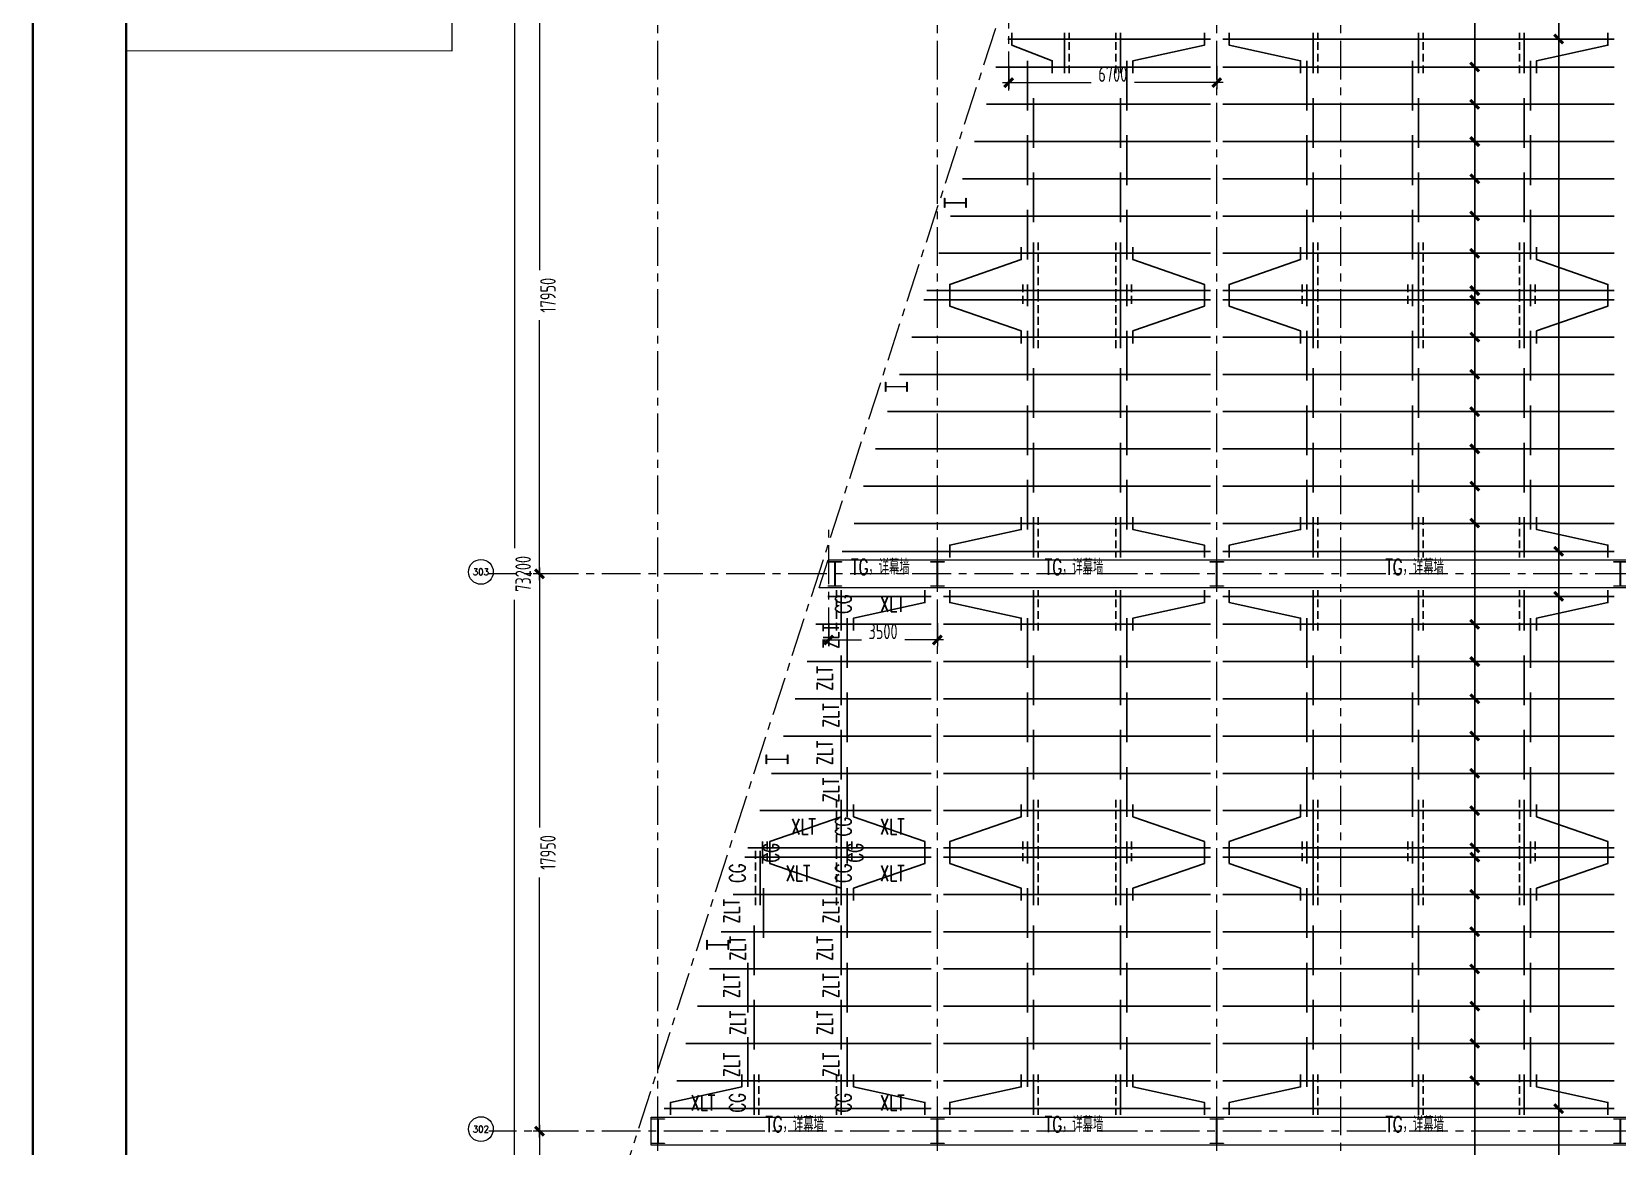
# Model space of a CAD drawing. Extents: x -1201378 to 2367219, y -619313 to 244905.
# Drawn here: x 2112071 to 2163142, y -237786 to -201886 of the extents above; entities that cross this region are included whole.
import ezdxf
from ezdxf.enums import TextEntityAlignment as Align

# ---------------------------------------------------------------- set-up
doc = ezdxf.new("R2010")
doc.units = 0
doc.header["$LTSCALE"] = 1000
doc.linetypes.add('CENTER', pattern=[2, 1.25, -0.25, 0.25, -0.25])
doc.linetypes.add('DASHED', pattern=[0.75, 0.5, -0.25])
doc.layers.get('0').update_dxf_attribs({"linetype": 'CONTINUOUS'})
doc.layers.get('Defpoints').update_dxf_attribs({"linetype": 'CONTINUOUS'})
for name, color, linetype in [('0-cxFrame', 155, 'CONTINUOUS'), ('A-WINDOW', 140, 'CONTINUOUS'), ('qianming', 155, 'CONTINUOUS'), ('S-SGJ', 21, 'CONTINUOUS'), ('S-SHAPE', 51, 'CONTINUOUS')]:
    doc.layers.add(name, color=color, linetype=linetype)
for name, color, linetype, lineweight in [('0-cxText', 131, 'CONTINUOUS', 25), ('S-axis', 111, 'CONTINUOUS', 0), ('S-col', 2, 'CONTINUOUS', 0), ('S-dote', 5, 'CENTER', 0), ('THIN', 7, 'CONTINUOUS', 0), ('梁', 4, 'CONTINUOUS', 18)]:
    doc.layers.add(name, color=color, linetype=linetype, lineweight=lineweight)
doc.styles.add('_TCH_AXIS', font='COMPLEX', dxfattribs={"bigfont": 'GBCBIG'})
doc.styles.add('cx_biaoti', font='')
doc.styles.add('cx_tuming', font='simhei.ttf')
doc.styles.add('cx_tuqian1', font='')
doc.styles.add('TSSD_Dimension', font='tssdeng.shx', dxfattribs={"width": 0.7, "bigfont": 'hztxt.shx'})
doc.styles.add('TSSD_Rein', font='tj-romans1.shx', dxfattribs={"width": 0.7, "bigfont": 'tj-hztxt.shx'})
doc.styles.add('图框宋体', font='', dxfattribs={"width": 0.75})
doc.styles.add('黑体', font='simhei.ttf', dxfattribs={"width": 0.8})
doc.styles.get('cx_biaoti').set_extended_font_data('SimSun')
doc.styles.get('cx_tuqian1').set_extended_font_data('SimSun')
doc.styles.get('图框宋体').set_extended_font_data('SimSun')
doc.dimstyles.new('TSSD_200_200', dxfattribs={"dimtxt": 500, "dimasz": 200, "dimexe": 200, "dimexo": 500, "dimgap": 200, "dimtad": 1, "dimdec": 0, "dimzin": 0, "dimdsep": 46, "dimtxsty": 'TSSD_Dimension', "dimblk": 'ARCHTICK', "dimcen": 0, "dimdle": 200, "dimclrt": 7, "dimadec": 0, "dimazin": 0, "dimtfac": 1, "dimtdec": 0, "dimtix": 1, "dimtmove": 2, "dimatfit": 3, "dimfxl": 1, "dimtolj": 1, "dimtzin": 0, "dimarcsym": 0})

# ---------------------------------------------------------------- blocks, each defined once
blk = doc.blocks.new('w42343243')
at = {"layer": 'S-col'}
blk.add_lwpolyline([(-165069, 621020), (-164639, 621020), (-164639, 621002), (-164848, 621002), (-164848, 620238), (-164639, 620238), (-164639, 620220), (-165069, 620220), (-165069, 620238), (-164860, 620238), (-164860, 621002), (-165069, 621002)], close=True, dxfattribs=at)
blk = doc.blocks.new('42343')
at = {"layer": 'A-WINDOW'}
for p in [(-142300, -35800), (-139000, -35800), (-130000, -35800), (-117000, -35800), (-148000, -53750), (-139000, -53750), (-130000, -53750), (-117000, -53750)]:
    blk.add_blockref('w42343243', p, dxfattribs=at)
blk = doc.blocks.new('_ArchTick')
at = {"color": 0, "linetype": 'ByBlock', "const_width": 0.5}
blk.add_lwpolyline([(-0.71, -0.71), (0.71, 0.71)], dxfattribs=at)
blk = doc.blocks.new('*D517')
at = {"layer": 'Defpoints', "color": 0, "transparency": 16777216}
for p in [(-270790, -301398), (-271576, -319348), (-270790, -319348)]:
    blk.add_point(p, dxfattribs=at)
at = {"layer": 'S-axis', "color": 0, "lineweight": -2, "transparency": 16777216}
for p, q in [((-271576, -301198), (-271576, -309567)), ((-271290, -301398), (-271776, -301398)), ((-271576, -319548), (-271576, -311179)), ((-271290, -319348), (-271776, -319348))]:
    blk.add_line(p, q, dxfattribs=at)
at = {"layer": 'S-axis', "color": 0, "lineweight": -2, "transparency": 16777216, "xscale": 200, "yscale": 200, "zscale": 200}
for p, rotation in [((-271576, -301398), 90), ((-271576, -319348), 270)]:
    blk.add_blockref('_ArchTick', p, dxfattribs=dict(at, rotation=rotation))
at = {"layer": 'S-axis', "color": 7, "transparency": 16777216, "insert": (-271301, -310373), "char_height": 500, "attachment_point": 5, "rotation": 90, "style": 'TSSD_Dimension'}
blk.add_mtext('\\A1;17950', dxfattribs=at)
blk = doc.blocks.new('*D518')
at = {"layer": 'Defpoints', "color": 0, "transparency": 16777216}
for p in [(-270790, -319348), (-271576, -337298), (-270790, -337298)]:
    blk.add_point(p, dxfattribs=at)
at = {"layer": 'S-axis', "color": 0, "lineweight": -2, "transparency": 16777216}
for p, q in [((-271576, -319148), (-271576, -327517)), ((-271290, -319348), (-271776, -319348)), ((-271576, -337498), (-271576, -329129)), ((-271290, -337298), (-271776, -337298))]:
    blk.add_line(p, q, dxfattribs=at)
at = {"layer": 'S-axis', "color": 0, "lineweight": -2, "transparency": 16777216, "xscale": 200, "yscale": 200, "zscale": 200}
for p, rotation in [((-271576, -319348), 90), ((-271576, -337298), 270)]:
    blk.add_blockref('_ArchTick', p, dxfattribs=dict(at, rotation=rotation))
at = {"layer": 'S-axis', "color": 7, "transparency": 16777216, "insert": (-271301, -328323), "char_height": 500, "attachment_point": 5, "rotation": 90, "style": 'TSSD_Dimension'}
blk.add_mtext('\\A1;17950', dxfattribs=at)
blk = doc.blocks.new('*D519')
at = {"layer": 'Defpoints', "color": 0, "transparency": 16777216}
for p in [(-270790, -337298), (-271576, -355248), (-270790, -355248)]:
    blk.add_point(p, dxfattribs=at)
at = {"layer": 'S-axis', "color": 0, "lineweight": -2, "transparency": 16777216}
for p, q in [((-271290, -337298), (-271776, -337298)), ((-271576, -337098), (-271576, -345467)), ((-271576, -355448), (-271576, -347079)), ((-271290, -355248), (-271776, -355248))]:
    blk.add_line(p, q, dxfattribs=at)
at = {"layer": 'S-axis', "color": 0, "lineweight": -2, "transparency": 16777216, "xscale": 200, "yscale": 200, "zscale": 200}
for p, rotation in [((-271576, -337298), 90), ((-271576, -355248), 270)]:
    blk.add_blockref('_ArchTick', p, dxfattribs=dict(at, rotation=rotation))
at = {"layer": 'S-axis', "color": 7, "transparency": 16777216, "insert": (-271301, -346273), "char_height": 500, "attachment_point": 5, "rotation": 90, "style": 'TSSD_Dimension'}
blk.add_mtext('\\A1;17950', dxfattribs=at)
blk = doc.blocks.new('*D459')
at = {"layer": 'Defpoints', "color": 0, "transparency": 16777216}
for p in [(-270890, -282748), (-272376, -355948), (-270890, -355948)]:
    blk.add_point(p, dxfattribs=at)
at = {"layer": 'S-axis', "color": 0, "lineweight": -2, "transparency": 16777216}
for p, q in [((-271390, -282748), (-272576, -282748)), ((-272376, -282548), (-272376, -318516)), ((-272376, -356148), (-272376, -320181)), ((-271390, -355948), (-272576, -355948))]:
    blk.add_line(p, q, dxfattribs=at)
at = {"layer": 'S-axis', "color": 0, "lineweight": -2, "transparency": 16777216, "xscale": 200, "yscale": 200, "zscale": 200}
for p, rotation in [((-272376, -282748), 90), ((-272376, -355948), 270)]:
    blk.add_blockref('_ArchTick', p, dxfattribs=dict(at, rotation=rotation))
at = {"layer": 'S-axis', "color": 7, "transparency": 16777216, "insert": (-272101, -319348), "char_height": 500, "attachment_point": 5, "rotation": 90, "style": 'TSSD_Dimension'}
blk.add_mtext('\\A1;73200', dxfattribs=at)
blk = doc.blocks.new('*D484')
at = {"layer": 'Defpoints', "color": 0, "transparency": 16777216}
for p in [(-262258, -320438), (-258758, -320438), (-258758, -321476)]:
    blk.add_point(p, dxfattribs=at)
at = {"layer": 'S-axis', "color": 0, "lineweight": -2, "transparency": 16777216}
for p, q in [((-262258, -320938), (-262258, -321676)), ((-258758, -320938), (-258758, -321676)), ((-262458, -321476), (-261207, -321476)), ((-258558, -321476), (-259810, -321476))]:
    blk.add_line(p, q, dxfattribs=at)
at = {"layer": 'S-axis', "color": 0, "lineweight": -2, "transparency": 16777216, "xscale": 200, "yscale": 200, "zscale": 200, "rotation": 180}
blk.add_blockref('_ArchTick', (-262258, -321476), dxfattribs=at)
at = {"layer": 'S-axis', "color": 0, "lineweight": -2, "transparency": 16777216, "xscale": 200, "yscale": 200, "zscale": 200}
blk.add_blockref('_ArchTick', (-258758, -321476), dxfattribs=at)
at = {"layer": 'S-axis', "color": 7, "transparency": 16777216, "insert": (-260508, -321201), "char_height": 500, "attachment_point": 5, "style": 'TSSD_Dimension'}
blk.add_mtext('\\A1;3500', dxfattribs=at)
blk = doc.blocks.new('*D485')
at = {"layer": 'Defpoints', "color": 0, "transparency": 16777216}
for p in [(-256458, -302488), (-249758, -302488), (-249758, -303526)]:
    blk.add_point(p, dxfattribs=at)
at = {"layer": 'S-axis', "color": 0, "lineweight": -2, "transparency": 16777216}
for p, q in [((-256458, -302988), (-256458, -303726)), ((-249758, -302988), (-249758, -303726)), ((-256658, -303526), (-253807, -303526)), ((-249558, -303526), (-252410, -303526))]:
    blk.add_line(p, q, dxfattribs=at)
at = {"layer": 'S-axis', "color": 0, "lineweight": -2, "transparency": 16777216, "xscale": 200, "yscale": 200, "zscale": 200, "rotation": 180}
blk.add_blockref('_ArchTick', (-256458, -303526), dxfattribs=at)
at = {"layer": 'S-axis', "color": 0, "lineweight": -2, "transparency": 16777216, "xscale": 200, "yscale": 200, "zscale": 200}
blk.add_blockref('_ArchTick', (-249758, -303526), dxfattribs=at)
at = {"layer": 'S-axis', "color": 7, "transparency": 16777216, "insert": (-253108, -303251), "char_height": 500, "attachment_point": 5, "style": 'TSSD_Dimension'}
blk.add_mtext('\\A1;6700', dxfattribs=at)
blk = doc.blocks.new('zjcx_lan_xinxi(Dragon)')
for p, q in [((7000, -3200), (0, -3200)), ((7000, -6700), (0, -6700)), ((7000, -10200), (0, -10200)), ((7000, -13700), (0, -13700)), ((7000, -17200), (0, -17200))]:
    blk.add_line(p, q)
at = {"const_width": 25}
blk.add_lwpolyline([(0, -20700), (7000, -20700), (7000, 0), (0, 0)], close=True, dxfattribs=at)
for points in [[(2500, -3200), (2500, 0)], [(4500, -3200), (4500, 0)], [(0, -800), (7000, -800)], [(0, -1600), (7000, -1600)], [(0, -2400), (7000, -2400)]]:
    blk.add_lwpolyline(points)
for points in [[(7000, -3200), (7000, 0)], [(0, -3200), (7000, -3200)], [(0, -20700), (7000, -20700), (7000, -3200)], [(0, -20700), (7000, -20700)]]:
    blk.add_lwpolyline(points, dxfattribs=at)
at = {"style": '图框宋体'}
for s, p in [('实   名', (3500, -400)), ('签   名', (5750, -400)), ('项目负责人', (1204, -1200)), ('专业负责人', (1250, -2000)), ('设  计  人', (1250, -2800))]:
    blk.add_text(s, height=300, dxfattribs=at).set_placement(p, align=Align.MIDDLE)
for s, p in [('注册（执业）章', (318, -3771)), ('预留章', (318, -7271)), ('出图章(未盖出图专用章本图无效)', (318, -10771)), ('审图章', (318, -14271)), ('竣工章', (318, -17771))]:
    blk.add_text(s, height=300, dxfattribs=at).set_placement(p)
blk = doc.blocks.new('T-信息(Dragon)')
at = {"layer": '0-cxFrame'}
blk.add_blockref('zjcx_lan_xinxi(Dragon)', (0, 0), dxfattribs=at)
at = {"layer": 'qianming', "color": 3, "style": 'cx_biaoti'}
for s, p in [('宋月飞', (3497, -1185)), ('姚明光', (3497, -1985)), ('黄岩峰', (3497, -2785))]:
    blk.add_text(s, height=350, dxfattribs=at).set_placement(p, align=Align.MIDDLE_CENTER)
blk = doc.blocks.new('TK22.A0 L(Dragon)')
at = {"layer": '0-cxFrame', "color": 7, "const_width": 0.5}
blk.add_lwpolyline([(0, 0), (-1486, 0), (-1486, 841), (0, 841)], close=True, dxfattribs=at)
at = {"layer": '0-cxFrame', "const_width": 0.5}
blk.add_lwpolyline([(-80, 10), (-1466, 10), (-1466, 831), (-80, 831)], close=True, dxfattribs=at)
at = {"layer": '0-cxFrame', "xscale": 0.009999999999999998, "yscale": 0.009999999999999998, "zscale": 0.009999999999999998}
blk.add_blockref('T-信息(Dragon)', (-1466, 831), dxfattribs=at)
at = {"style": '黑体', "flags": 4}
blk.add_attdef('图幅', text='', height=3.3, dxfattribs=at).set_placement((-40, 3), align=Align.RIGHT)
at = {"layer": '0-cxText', "flags": 4}
for tag, height, style, p in [('建设单位', 3.5, 'cx_tuming', (-45, 240)), ('项目名称', 3.5, 'cx_tuming', (-45, 210)), ('子项名称', 3.5, 'cx_tuming', (-45, 180)), ('工程编号', 3.3, 'cx_tuqian1', (-35, 165)), ('图名1', 3.5, 'cx_tuming', (-45, 87)), ('图名2', 3.5, 'cx_tuming', (-45, 79)), ('图名3', 3.5, 'cx_tuming', (-45, 71)), ('出图日期', 3.3, 'cx_tuqian1', (-39, 60)), ('专业', 3.3, 'cx_tuqian1', (-55, 52)), ('图号', 3.3, 'cx_tuqian1', (-55, 44)), ('版次', 3.3, 'cx_tuqian1', (-20, 44))]:
    blk.add_attdef(tag, text='', height=height, dxfattribs=dict(at, style=style)).set_placement(p, align=Align.MIDDLE)
at = {"layer": 'Defpoints', "color": 6, "flags": 4}
for tag, height, style, p in [('tufu', 3.3, '黑体', (-12, 12)), ('dwfname', 4, 'cx_tuqian1', (-80, 3))]:
    blk.add_attdef(tag, text='', height=height, dxfattribs=dict(at, style=style)).set_placement(p, align=Align.RIGHT)
blk = doc.blocks.new('nt66')
at = {"layer": 'S-col'}
blk.add_lwpolyline([(-195790, 766820), (-195490, 766820), (-195490, 766808), (-195636, 766808), (-195636, 766132), (-195490, 766132), (-195490, 766120), (-195790, 766120), (-195790, 766132), (-195644, 766132), (-195644, 766808), (-195790, 766808)], close=True, dxfattribs=at)
blk = doc.blocks.new('3#轴网')
at = {"layer": 'S-axis'}
for centre in [(-273461.5, -319283.9), (-273461.5, -337233.9)]:
    blk.add_circle(centre, 400, dxfattribs=at)
at = {"layer": 'S-dote'}
for p, q in [((-267758.5, -363428.2), (-267758.5, -277213.2)), ((-258758.5, -363428.2), (-258758.5, -277944.2)), ((-249758.5, -363428.2), (-249758.5, -277944.2)), ((-245758.5, -363428.2), (-245758.5, -277948.2)), ((-256458.5, -303778.2), (-256458.5, -299938.2)), ((-262258.5, -321678.2), (-262258.5, -317888.2)), ((-78316.2, -319348.2), (-273210.6, -319348.2)), ((-78316.2, -337298.2), (-273210.6, -337298.2))]:
    blk.add_line(p, q, dxfattribs=at)
blk.add_lwpolyline([(-270224.1, -342906.2), (-249758.5, -279830.8)], dxfattribs=at)
at = {"layer": 'S-axis', "style": '_TCH_AXIS'}
for s, p, p2 in [('303', (-273721.8, -319387), (-273201.2, -319387)), ('302', (-273721.8, -337337), (-273201.2, -337337))]:
    blk.add_text(s, height=206.28, dxfattribs=at).set_placement(p, p2, align=Align.FIT)
at = {"layer": 'S-axis'}
for base, p1, p2, angle, picture, middle in [((-272376.4, -355948.2), (-270890, -282748.2), (-270890, -355948.2), 270, '*D459', (-272101.4, -319348.2)), ((-271576.4, -319348.2), (-270790, -301398.2), (-270790, -319348.2), 270, '*D517', (-271301.4, -310373.2)), ((-249758.5, -303525.7), (-256458.5, -302488.2), (-249758.5, -302488.2), 0, '*D485', (-253108.5, -303250.7)), ((-271576.4, -337298.2), (-270790, -319348.2), (-270790, -337298.2), 270, '*D518', (-271301.4, -328323.2)), ((-258758.5, -321475.7), (-262258.5, -320438.2), (-258758.5, -320438.2), 0, '*D484', (-260508.5, -321200.7)), ((-271576.4, -355248.2), (-270790, -337298.2), (-270790, -355248.2), 270, '*D519', (-271301.4, -346273.2))]:
    dim = blk.add_linear_dim(base=base, p1=p1, p2=p2, angle=angle, dimstyle='TSSD_200_200', dxfattribs=at)
    dim.commit()
    dim.dimension.update_dxf_attribs({"geometry": picture, "text_midpoint": middle, "dimtype": 161})

msp = doc.modelspace()

# ---------------------------------------------------------------- linework, layer by layer
at = {"layer": 'S-SGJ'}
for p, q in [((2161255.3, -257376), (2161255.3, -184173.2)), ((2158549.7, -257376), (2158549.7, -185073.2))]:
    msp.add_line(p, q, dxfattribs=at)
at = {"layer": 'S-SHAPE'}
for p, q in [((2143507.3, -202123.2), (2150041.5, -202123.2)), ((2145341.5, -203223.2), (2145341.5, -201923.2)), ((2147141.5, -203223.2), (2147141.5, -201923.2)), ((2150441.5, -202123.2), (2163041.5, -202123.2)), ((2153341.5, -203223.2), (2153341.5, -201923.2)), ((2156741.5, -203223.2), (2156741.5, -201923.2)), ((2160141.5, -203223.2), (2160141.5, -201923.2)), ((2143119.5, -203023.2), (2150041.5, -203023.2)), ((2144141.5, -204423.2), (2144141.5, -202823.2)), ((2147341.5, -204423.2), (2147341.5, -202823.2)), ((2150441.5, -203023.2), (2163041.5, -203023.2)), ((2153141.5, -204423.2), (2153141.5, -202823.2)), ((2156541.5, -204423.2), (2156541.5, -202823.2)), ((2160341.5, -204423.2), (2160341.5, -202823.2)), ((2142828.7, -204223.2), (2150041.5, -204223.2)), ((2144341.5, -204023.2), (2144341.5, -205623.2)), ((2147141.5, -204023.2), (2147141.5, -205623.2)), ((2150441.5, -204223.2), (2163041.5, -204223.2)), ((2153341.5, -204023.2), (2153341.5, -205623.2)), ((2156741.5, -204023.2), (2156741.5, -205623.2)), ((2160141.5, -204023.2), (2160141.5, -205623.2)), ((2144141.5, -206823.2), (2144141.5, -205223.2)), ((2147341.5, -206823.2), (2147341.5, -205223.2)), ((2153141.5, -206823.2), (2153141.5, -205223.2)), ((2156541.5, -206823.2), (2156541.5, -205223.2)), ((2160341.5, -206823.2), (2160341.5, -205223.2)), ((2142441, -205423.2), (2150041.5, -205423.2)), ((2150441.5, -205423.2), (2163041.5, -205423.2)), ((2142053.2, -206623.2), (2150041.5, -206623.2)), ((2144341.5, -206423.2), (2144341.5, -208023.2)), ((2147141.5, -206423.2), (2147141.5, -208023.2)), ((2150441.5, -206623.2), (2163041.5, -206623.2)), ((2153341.5, -206423.2), (2153341.5, -208023.2)), ((2156741.5, -206423.2), (2156741.5, -208023.2)), ((2160141.5, -206423.2), (2160141.5, -208023.2)), ((2141665.5, -207823.2), (2150041.5, -207823.2)), ((2144141.5, -209223.2), (2144141.5, -207623.2)), ((2147341.5, -209223.2), (2147341.5, -207623.2)), ((2150441.5, -207823.2), (2163041.5, -207823.2)), ((2153141.5, -209223.2), (2153141.5, -207623.2)), ((2156541.5, -209223.2), (2156541.5, -207623.2)), ((2160341.5, -209223.2), (2160341.5, -207623.2)), ((2144341.5, -208673.2), (2144341.5, -210423.2)), ((2147141.5, -208673.2), (2147141.5, -210423.2)), ((2153341.5, -208673.2), (2153341.5, -210423.2)), ((2156741.5, -208673.2), (2156741.5, -210423.2)), ((2160141.5, -208673.2), (2160141.5, -210423.2)), ((2141292.2, -209023.2), (2150041.5, -209023.2)), ((2150441.5, -209023.2), (2163041.5, -209023.2)), ((2140902.8, -210223.2), (2150041.5, -210223.2)), ((2144141.5, -210023.2), (2144141.5, -210723.2)), ((2144341.5, -212073.2), (2144341.5, -210323.2)), ((2147141.5, -212073.2), (2147141.5, -210323.2)), ((2147341.5, -210023.2), (2147341.5, -210723.2)), ((2150441.5, -210223.2), (2163041.5, -210223.2)), ((2153141.5, -210023.2), (2153141.5, -210723.2)), ((2153341.5, -212073.2), (2153341.5, -210323.2)), ((2156541.5, -210023.2), (2156541.5, -210723.2)), ((2156741.5, -212073.2), (2156741.5, -210323.2)), ((2160141.5, -212073.2), (2160141.5, -210323.2)), ((2160341.5, -210023.2), (2160341.5, -210723.2)), ((2140805.4, -210523.2), (2150041.5, -210523.2)), ((2150441.5, -210523.2), (2163041.5, -210523.2)), ((2140416, -211723.2), (2150041.5, -211723.2)), ((2144141.5, -211523.2), (2144141.5, -213123.2)), ((2147341.5, -211523.2), (2147341.5, -213123.2)), ((2150441.5, -211723.2), (2163041.5, -211723.2)), ((2153141.5, -211523.2), (2153141.5, -213123.2)), ((2156541.5, -211523.2), (2156541.5, -213123.2)), ((2160341.5, -211523.2), (2160341.5, -213123.2)), ((2140026.6, -212923.2), (2150041.5, -212923.2)), ((2144341.5, -214323.2), (2144341.5, -212723.2)), ((2147141.5, -214323.2), (2147141.5, -212723.2)), ((2150441.5, -212923.2), (2163041.5, -212923.2)), ((2153341.5, -214323.2), (2153341.5, -212723.2)), ((2156741.5, -214323.2), (2156741.5, -212723.2)), ((2160141.5, -214323.2), (2160141.5, -212723.2)), ((2144141.5, -213923.2), (2144141.5, -215523.2)), ((2147341.5, -213923.2), (2147341.5, -215523.2)), ((2153141.5, -213923.2), (2153141.5, -215523.2)), ((2156541.5, -213923.2), (2156541.5, -215523.2)), ((2160341.5, -213923.2), (2160341.5, -215523.2)), ((2139637.1, -214123.2), (2150041.5, -214123.2)), ((2150441.5, -214123.2), (2163041.5, -214123.2)), ((2139247.7, -215323.2), (2150041.5, -215323.2)), ((2144341.5, -216723.2), (2144341.5, -215123.2)), ((2147141.5, -216723.2), (2147141.5, -215123.2)), ((2150441.5, -215323.2), (2163041.5, -215323.2)), ((2153341.5, -216723.2), (2153341.5, -215123.2)), ((2156741.5, -216723.2), (2156741.5, -215123.2)), ((2160141.5, -216723.2), (2160141.5, -215123.2)), ((2138858.3, -216523.2), (2150041.5, -216523.2)), ((2144141.5, -216323.2), (2144141.5, -217923.2)), ((2147341.5, -216323.2), (2147341.5, -217923.2)), ((2150441.5, -216523.2), (2163041.5, -216523.2)), ((2153141.5, -216323.2), (2153141.5, -217923.2)), ((2156541.5, -216323.2), (2156541.5, -217923.2)), ((2160341.5, -216323.2), (2160341.5, -217923.2)), ((2144341.5, -217523.2), (2144341.5, -218823.2)), ((2147141.5, -217523.2), (2147141.5, -218823.2)), ((2153341.5, -217523.2), (2153341.5, -218823.2)), ((2156741.5, -217523.2), (2156741.5, -218823.2)), ((2160141.5, -217523.2), (2160141.5, -218823.2)), ((2138566.2, -217723.2), (2150041.5, -217723.2)), ((2150441.5, -217723.2), (2163041.5, -217723.2)), ((2138176.8, -218623.2), (2150041.5, -218623.2)), ((2150441.5, -218623.2), (2163041.5, -218623.2)), ((2137711.3, -220073.2), (2141041.5, -220073.2)), ((2138141.5, -221173.2), (2138141.5, -219873.2)), ((2141441.5, -220073.2), (2150041.5, -220073.2)), ((2144341.5, -221173.2), (2144341.5, -219873.2)), ((2147141.5, -221173.2), (2147141.5, -219873.2)), ((2150441.5, -220073.2), (2163041.5, -220073.2)), ((2153341.5, -221173.2), (2153341.5, -219873.2)), ((2156741.5, -221173.2), (2156741.5, -219873.2)), ((2160141.5, -221173.2), (2160141.5, -219873.2)), ((2137330.3, -220973.2), (2141041.5, -220973.2)), ((2138341.5, -222373.2), (2138341.5, -220773.2)), ((2141441.5, -220973.2), (2150041.5, -220973.2)), ((2144141.5, -222373.2), (2144141.5, -220773.2)), ((2147341.5, -222373.2), (2147341.5, -220773.2)), ((2150441.5, -220973.2), (2163041.5, -220973.2)), ((2153141.5, -222373.2), (2153141.5, -220773.2)), ((2156541.5, -222373.2), (2156541.5, -220773.2)), ((2160341.5, -222373.2), (2160341.5, -220773.2)), ((2138141.5, -221973.2), (2138141.5, -223573.2)), ((2144341.5, -221973.2), (2144341.5, -223573.2)), ((2147141.5, -221973.2), (2147141.5, -223573.2)), ((2153341.5, -221973.2), (2153341.5, -223573.2)), ((2156741.5, -221973.2), (2156741.5, -223573.2)), ((2160141.5, -221973.2), (2160141.5, -223573.2)), ((2137044.5, -222173.2), (2141041.5, -222173.2)), ((2141441.5, -222173.2), (2150041.5, -222173.2)), ((2150441.5, -222173.2), (2163041.5, -222173.2)), ((2138341.5, -224773.2), (2138341.5, -223173.2)), ((2144141.5, -224773.2), (2144141.5, -223173.2)), ((2147341.5, -224773.2), (2147341.5, -223173.2)), ((2153141.5, -224773.2), (2153141.5, -223173.2)), ((2156541.5, -224773.2), (2156541.5, -223173.2)), ((2160341.5, -224773.2), (2160341.5, -223173.2)), ((2136663.4, -223373.2), (2141041.5, -223373.2)), ((2141441.5, -223373.2), (2150041.5, -223373.2)), ((2150441.5, -223373.2), (2163041.5, -223373.2)), ((2136282.3, -224573.2), (2141041.5, -224573.2)), ((2138141.5, -224373.2), (2138141.5, -225973.2)), ((2141441.5, -224573.2), (2150041.5, -224573.2)), ((2144341.5, -224373.2), (2144341.5, -225973.2)), ((2147141.5, -224373.2), (2147141.5, -225973.2)), ((2150441.5, -224573.2), (2163041.5, -224573.2)), ((2153341.5, -224373.2), (2153341.5, -225973.2)), ((2156741.5, -224373.2), (2156741.5, -225973.2)), ((2160141.5, -224373.2), (2160141.5, -225973.2)), ((2138341.5, -227173.2), (2138341.5, -225573.2)), ((2144141.5, -227173.2), (2144141.5, -225573.2)), ((2147341.5, -227173.2), (2147341.5, -225573.2)), ((2153141.5, -227173.2), (2153141.5, -225573.2)), ((2156541.5, -227173.2), (2156541.5, -225573.2)), ((2160341.5, -227173.2), (2160341.5, -225573.2)), ((2135901.3, -225773.2), (2141041.5, -225773.2)), ((2141441.5, -225773.2), (2150041.5, -225773.2)), ((2150441.5, -225773.2), (2163041.5, -225773.2)), ((2138141.5, -226623.2), (2138141.5, -228373.2)), ((2144341.5, -226623.2), (2144341.5, -228373.2)), ((2147141.5, -226623.2), (2147141.5, -228373.2)), ((2153341.5, -226623.2), (2153341.5, -228373.2)), ((2156741.5, -226623.2), (2156741.5, -228373.2)), ((2160141.5, -226623.2), (2160141.5, -228373.2)), ((2135520.2, -226973.2), (2141041.5, -226973.2)), ((2141441.5, -226973.2), (2150041.5, -226973.2)), ((2150441.5, -226973.2), (2163041.5, -226973.2)), ((2135139.2, -228173.2), (2141041.5, -228173.2)), ((2135531.7, -230023.2), (2135531.7, -228273.2)), ((2135608.5, -227973.2), (2135608.5, -228673.2)), ((2138141.5, -230023.2), (2138141.5, -228273.2)), ((2138341.5, -227973.2), (2138341.5, -228673.2)), ((2141441.5, -228173.2), (2150041.5, -228173.2)), ((2144141.5, -227973.2), (2144141.5, -228673.2)), ((2144341.5, -230023.2), (2144341.5, -228273.2)), ((2147141.5, -230023.2), (2147141.5, -228273.2)), ((2147341.5, -227973.2), (2147341.5, -228673.2)), ((2150441.5, -228173.2), (2163041.5, -228173.2)), ((2153141.5, -227973.2), (2153141.5, -228673.2)), ((2153341.5, -230023.2), (2153341.5, -228273.2)), ((2156541.5, -227973.2), (2156541.5, -228673.2)), ((2156741.5, -230023.2), (2156741.5, -228273.2)), ((2160141.5, -230023.2), (2160141.5, -228273.2)), ((2160341.5, -227973.2), (2160341.5, -228673.2)), ((2135043.9, -228473.2), (2141041.5, -228473.2)), ((2141441.5, -228473.2), (2150041.5, -228473.2)), ((2150441.5, -228473.2), (2163041.5, -228473.2)), ((2134662.8, -229673.2), (2141041.5, -229673.2)), ((2135643.6, -229473.2), (2135643.6, -231073.2)), ((2138341.5, -229473.2), (2138341.5, -231073.2)), ((2141441.5, -229673.2), (2150041.5, -229673.2)), ((2144141.5, -229473.2), (2144141.5, -231073.2)), ((2147341.5, -229473.2), (2147341.5, -231073.2)), ((2150441.5, -229673.2), (2163041.5, -229673.2)), ((2153141.5, -229473.2), (2153141.5, -231073.2)), ((2156541.5, -229473.2), (2156541.5, -231073.2)), ((2160341.5, -229473.2), (2160341.5, -231073.2)), ((2135341.5, -232273.2), (2135341.5, -230673.2)), ((2138141.5, -232273.2), (2138141.5, -230673.2)), ((2144341.5, -232273.2), (2144341.5, -230673.2)), ((2147141.5, -232273.2), (2147141.5, -230673.2)), ((2153341.5, -232273.2), (2153341.5, -230673.2)), ((2156741.5, -232273.2), (2156741.5, -230673.2)), ((2160141.5, -232273.2), (2160141.5, -230673.2)), ((2134281.8, -230873.2), (2141041.5, -230873.2)), ((2141441.5, -230873.2), (2150041.5, -230873.2)), ((2150441.5, -230873.2), (2163041.5, -230873.2)), ((2133900.7, -232073.2), (2141041.5, -232073.2)), ((2135141.5, -231873.2), (2135141.5, -233473.2)), ((2138341.5, -231873.2), (2138341.5, -233473.2)), ((2141441.5, -232073.2), (2150041.5, -232073.2)), ((2144141.5, -231873.2), (2144141.5, -233473.2)), ((2147341.5, -231873.2), (2147341.5, -233473.2)), ((2150441.5, -232073.2), (2163041.5, -232073.2)), ((2153141.5, -231873.2), (2153141.5, -233473.2)), ((2156541.5, -231873.2), (2156541.5, -233473.2)), ((2160341.5, -231873.2), (2160341.5, -233473.2)), ((2133519.7, -233273.2), (2141041.5, -233273.2)), ((2135341.5, -234673.2), (2135341.5, -233073.2)), ((2138141.5, -234673.2), (2138141.5, -233073.2)), ((2141441.5, -233273.2), (2150041.5, -233273.2)), ((2144341.5, -234673.2), (2144341.5, -233073.2)), ((2147141.5, -234673.2), (2147141.5, -233073.2)), ((2150441.5, -233273.2), (2163041.5, -233273.2)), ((2153341.5, -234673.2), (2153341.5, -233073.2)), ((2156741.5, -234673.2), (2156741.5, -233073.2)), ((2160141.5, -234673.2), (2160141.5, -233073.2)), ((2135141.5, -234273.2), (2135141.5, -235873.2)), ((2138341.5, -234273.2), (2138341.5, -235873.2)), ((2144141.5, -234273.2), (2144141.5, -235873.2)), ((2147341.5, -234273.2), (2147341.5, -235873.2)), ((2153141.5, -234273.2), (2153141.5, -235873.2)), ((2156541.5, -234273.2), (2156541.5, -235873.2)), ((2160341.5, -234273.2), (2160341.5, -235873.2)), ((2133138.6, -234473.2), (2141041.5, -234473.2)), ((2141441.5, -234473.2), (2150041.5, -234473.2)), ((2150441.5, -234473.2), (2163041.5, -234473.2)), ((2132852.8, -235673.2), (2141041.5, -235673.2)), ((2135341.5, -235473.2), (2135341.5, -236773.2)), ((2138141.5, -235473.2), (2138141.5, -236773.2)), ((2141441.5, -235673.2), (2150041.5, -235673.2)), ((2144341.5, -235473.2), (2144341.5, -236773.2)), ((2147141.5, -235473.2), (2147141.5, -236773.2)), ((2150441.5, -235673.2), (2163041.5, -235673.2)), ((2153341.5, -235473.2), (2153341.5, -236773.2)), ((2156741.5, -235473.2), (2156741.5, -236773.2)), ((2160141.5, -235473.2), (2160141.5, -236773.2)), ((2132441.5, -236573.2), (2141041.5, -236573.2)), ((2141441.5, -236573.2), (2150041.5, -236573.2)), ((2150441.5, -236573.2), (2163041.5, -236573.2))]:
    msp.add_line(p, q, dxfattribs=at)
at = {"layer": 'S-SHAPE', "linetype": 'DASHED', "ltscale": 0.5}
for p, q in [((2145491.5, -203223.2), (2145491.5, -201923.2)), ((2146991.5, -203223.2), (2146991.5, -201923.2)), ((2153491.5, -203223.2), (2153491.5, -201923.2)), ((2156891.5, -203223.2), (2156891.5, -201923.2)), ((2159991.5, -203223.2), (2159991.5, -201923.2)), ((2144491.5, -208673.2), (2144491.5, -210423.2)), ((2146991.5, -208673.2), (2146991.5, -210423.2)), ((2153491.5, -208673.2), (2153491.5, -210423.2)), ((2156891.5, -208673.2), (2156891.5, -210423.2)), ((2159991.5, -208673.2), (2159991.5, -210423.2)), ((2143991.5, -210023.2), (2143991.5, -210723.2)), ((2144491.5, -212073.2), (2144491.5, -210323.2)), ((2146991.5, -212073.2), (2146991.5, -210323.2)), ((2147491.5, -210023.2), (2147491.5, -210723.2)), ((2152991.5, -210023.2), (2152991.5, -210723.2)), ((2153491.5, -212073.2), (2153491.5, -210323.2)), ((2156391.5, -210023.2), (2156391.5, -210723.2)), ((2156891.5, -212073.2), (2156891.5, -210323.2)), ((2159991.5, -212073.2), (2159991.5, -210323.2)), ((2160491.5, -210023.2), (2160491.5, -210723.2)), ((2144491.5, -217523.2), (2144491.5, -218823.2)), ((2146991.5, -217523.2), (2146991.5, -218823.2)), ((2153491.5, -217523.2), (2153491.5, -218823.2)), ((2156891.5, -217523.2), (2156891.5, -218823.2)), ((2159991.5, -217523.2), (2159991.5, -218823.2)), ((2137991.5, -221173.2), (2137991.5, -219873.2)), ((2144491.5, -221173.2), (2144491.5, -219873.2)), ((2146991.5, -221173.2), (2146991.5, -219873.2)), ((2153491.5, -221173.2), (2153491.5, -219873.2)), ((2156891.5, -221173.2), (2156891.5, -219873.2)), ((2159991.5, -221173.2), (2159991.5, -219873.2)), ((2137991.5, -226623.2), (2137991.5, -228373.2)), ((2144491.5, -226623.2), (2144491.5, -228373.2)), ((2146991.5, -226623.2), (2146991.5, -228373.2)), ((2153491.5, -226623.2), (2153491.5, -228373.2)), ((2156891.5, -226623.2), (2156891.5, -228373.2)), ((2159991.5, -226623.2), (2159991.5, -228373.2)), ((2135381.7, -230023.2), (2135381.7, -228273.2)), ((2135758.5, -227973.2), (2135758.5, -228673.2)), ((2137991.5, -230023.2), (2137991.5, -228273.2)), ((2138491.5, -227973.2), (2138491.5, -228673.2)), ((2143991.5, -227973.2), (2143991.5, -228673.2)), ((2144491.5, -230023.2), (2144491.5, -228273.2)), ((2146991.5, -230023.2), (2146991.5, -228273.2)), ((2147491.5, -227973.2), (2147491.5, -228673.2)), ((2152991.5, -227973.2), (2152991.5, -228673.2)), ((2153491.5, -230023.2), (2153491.5, -228273.2)), ((2156391.5, -227973.2), (2156391.5, -228673.2)), ((2156891.5, -230023.2), (2156891.5, -228273.2)), ((2159991.5, -230023.2), (2159991.5, -228273.2)), ((2160491.5, -227973.2), (2160491.5, -228673.2)), ((2135491.5, -235473.2), (2135491.5, -236773.2)), ((2137991.5, -235473.2), (2137991.5, -236773.2)), ((2144491.5, -235473.2), (2144491.5, -236773.2)), ((2146991.5, -235473.2), (2146991.5, -236773.2)), ((2153491.5, -235473.2), (2153491.5, -236773.2)), ((2156891.5, -235473.2), (2156891.5, -236773.2)), ((2159991.5, -235473.2), (2159991.5, -236773.2))]:
    msp.add_line(p, q, dxfattribs=at)
at = {"layer": 'S-SHAPE'}
for points in [[(2143641.5, -201923.2), (2143641.5, -202323.2), (2144941.5, -202823.2), (2144941.5, -203223.2)], [(2149841.5, -201923.2), (2149841.5, -202323.2), (2147541.5, -202823.2), (2147541.5, -203223.2)], [(2150641.5, -201923.2), (2150641.5, -202323.2), (2152941.5, -202823.2), (2152941.5, -203223.2)], [(2162841.5, -201923.2), (2162841.5, -202323.2), (2160541.5, -202823.2), (2160541.5, -203223.2)], [(2141641.5, -210423.2), (2141641.5, -210023.2), (2143941.5, -209223.2), (2143941.5, -208823.2)], [(2149841.5, -210423.2), (2149841.5, -210023.2), (2147541.5, -209223.2), (2147541.5, -208823.2)], [(2150641.5, -210423.2), (2150641.5, -210023.2), (2152941.5, -209223.2), (2152941.5, -208823.2)], [(2162841.5, -210423.2), (2162841.5, -210023.2), (2160541.5, -209223.2), (2160541.5, -208823.2)], [(2141641.5, -210323.2), (2141641.5, -210723.2), (2143941.5, -211523.2), (2143941.5, -211923.2)], [(2149841.5, -210323.2), (2149841.5, -210723.2), (2147541.5, -211523.2), (2147541.5, -211923.2)], [(2150641.5, -210323.2), (2150641.5, -210723.2), (2152941.5, -211523.2), (2152941.5, -211923.2)], [(2162841.5, -210323.2), (2162841.5, -210723.2), (2160541.5, -211523.2), (2160541.5, -211923.2)], [(2141641.5, -218823.2), (2141641.5, -218423.2), (2143941.5, -217923.2), (2143941.5, -217523.2)], [(2149841.5, -218823.2), (2149841.5, -218423.2), (2147541.5, -217923.2), (2147541.5, -217523.2)], [(2150641.5, -218823.2), (2150641.5, -218423.2), (2152941.5, -217923.2), (2152941.5, -217523.2)], [(2162841.5, -218823.2), (2162841.5, -218423.2), (2160541.5, -217923.2), (2160541.5, -217523.2)], [(2140841.5, -219873.2), (2140841.5, -220273.2), (2138541.5, -220773.2), (2138541.5, -221173.2)], [(2141641.5, -219873.2), (2141641.5, -220273.2), (2143941.5, -220773.2), (2143941.5, -221173.2)], [(2149841.5, -219873.2), (2149841.5, -220273.2), (2147541.5, -220773.2), (2147541.5, -221173.2)], [(2150641.5, -219873.2), (2150641.5, -220273.2), (2152941.5, -220773.2), (2152941.5, -221173.2)], [(2162841.5, -219873.2), (2162841.5, -220273.2), (2160541.5, -220773.2), (2160541.5, -221173.2)], [(2135841.5, -228373.2), (2135841.5, -227973.2), (2138141.5, -227173.2), (2138141.5, -226773.2)], [(2140841.5, -228373.2), (2140841.5, -227973.2), (2138541.5, -227173.2), (2138541.5, -226773.2)], [(2141641.5, -228373.2), (2141641.5, -227973.2), (2143941.5, -227173.2), (2143941.5, -226773.2)], [(2149841.5, -228373.2), (2149841.5, -227973.2), (2147541.5, -227173.2), (2147541.5, -226773.2)], [(2150641.5, -228373.2), (2150641.5, -227973.2), (2152941.5, -227173.2), (2152941.5, -226773.2)], [(2162841.5, -228373.2), (2162841.5, -227973.2), (2160541.5, -227173.2), (2160541.5, -226773.2)], [(2135841.5, -228273.2), (2135841.5, -228673.2), (2138141.5, -229473.2), (2138141.5, -229873.2)], [(2140841.5, -228273.2), (2140841.5, -228673.2), (2138541.5, -229473.2), (2138541.5, -229873.2)], [(2141641.5, -228273.2), (2141641.5, -228673.2), (2143941.5, -229473.2), (2143941.5, -229873.2)], [(2149841.5, -228273.2), (2149841.5, -228673.2), (2147541.5, -229473.2), (2147541.5, -229873.2)], [(2150641.5, -228273.2), (2150641.5, -228673.2), (2152941.5, -229473.2), (2152941.5, -229873.2)], [(2162841.5, -228273.2), (2162841.5, -228673.2), (2160541.5, -229473.2), (2160541.5, -229873.2)], [(2132641.5, -236773.2), (2132641.5, -236373.2), (2134941.5, -235873.2), (2134941.5, -235473.2)], [(2140841.5, -236773.2), (2140841.5, -236373.2), (2138541.5, -235873.2), (2138541.5, -235473.2)], [(2141641.5, -236773.2), (2141641.5, -236373.2), (2143941.5, -235873.2), (2143941.5, -235473.2)], [(2149841.5, -236773.2), (2149841.5, -236373.2), (2147541.5, -235873.2), (2147541.5, -235473.2)], [(2150641.5, -236773.2), (2150641.5, -236373.2), (2152941.5, -235873.2), (2152941.5, -235473.2)], [(2162841.5, -236773.2), (2162841.5, -236373.2), (2160541.5, -235873.2), (2160541.5, -235473.2)]]:
    msp.add_lwpolyline(points, dxfattribs=at)
at = {"layer": '梁'}
for points in [[(2137726.5, -218898.2), (2316456.5, -218898.2), (2316456.5, -219798.2), (2137434.5, -219798.2)], [(2132026.5, -236848.2), (2316456.5, -236848.2), (2316456.5, -237748.2), (2132026.5, -237748.2)]]:
    msp.add_lwpolyline(points, close=True, dxfattribs=at)

# ---------------------------------------------------------------- block references
at = {"layer": '0-cxFrame', "xscale": 150, "yscale": 150, "zscale": 150}
msp.add_blockref('TK22.A0 L(Dragon)', (2335008.3, -296102.2), dxfattribs=at)
at = {"layer": 'S-axis'}
msp.add_blockref('3#轴网', (2400000, 100000), dxfattribs=at)
at = {"layer": 'S-col'}
msp.add_blockref('42343', (2445095.7, -804168.2), dxfattribs=at)
at = {"layer": 'S-col', "rotation": 90}
for p in [(2908289.5, -11758.2), (2906391.9, -17682), (2902547.9, -29682), (2900633.5, -35658.2)]:
    msp.add_blockref('nt66', p, dxfattribs=at)
at = {"layer": 'S-SGJ', "xscale": 200, "yscale": 200, "zscale": 200, "rotation": 89.99999999999997}
for p in [(2161255.3, -202123.2), (2158549.7, -203023.2), (2158549.7, -204223.2), (2158549.7, -205423.2), (2158549.7, -206623.2), (2158549.7, -207823.2), (2158549.7, -209023.2), (2158549.7, -210223.2), (2158549.7, -210523.2), (2158549.7, -211723.2), (2158549.7, -212923.2), (2158549.7, -214123.2), (2158549.7, -215323.2), (2158549.7, -216523.2), (2158549.7, -217712.9), (2161255.3, -218623.2), (2161255.3, -220073.2), (2158549.7, -220973.2), (2158549.7, -222173.2), (2158549.7, -223373.2), (2158549.7, -224573.2), (2158549.7, -225773.2), (2158549.7, -226973.2), (2158549.7, -228173.2), (2158549.7, -228473.2), (2158549.7, -229673.2), (2158549.7, -230873.2), (2158549.7, -232073.2), (2158549.7, -233273.2), (2158549.7, -234473.2), (2158549.7, -235673.2), (2161255.3, -236573.2)]:
    msp.add_blockref('_ArchTick', p, dxfattribs=at)

# ---------------------------------------------------------------- texts
at = {"layer": 'THIN', "style": 'TSSD_Rein', "width": 0.7}
for p in [(2139407.9, -219526.4), (2145645.8, -219526.4), (2156615.7, -219526.4), (2136645.8, -237476.4), (2145645.8, -237476.4), (2156615.7, -237476.4)]:
    msp.add_text('TG，详幕墙', height=500, dxfattribs=at).set_placement(p, align=Align.BOTTOM_CENTER)
for s, p in [('CG', (2138613.8, -220321.9)), ('ZLT', (2138215, -221365.5)), ('ZLT', (2138015, -222715.5)), ('ZLT', (2138215, -223915.5)), ('ZLT', (2138015, -225115.5)), ('ZLT', (2138215, -226315.5)), ('CG', (2138613.8, -227491.4)), ('CG', (2136283.2, -228333.4)), ('CG', (2138989.5, -228333.4)), ('CG', (2135200, -228991.4)), ('CG', (2138613.8, -228991.4)), ('ZLT', (2135015, -230215.5)), ('ZLT', (2138215, -230215.5)), ('ZLT', (2135215, -231415.5)), ('ZLT', (2138015, -231415.5)), ('ZLT', (2135015, -232615.5)), ('ZLT', (2138215, -232615.5)), ('ZLT', (2135215, -233815.5)), ('ZLT', (2138015, -233815.5)), ('ZLT', (2135015, -235165.5)), ('ZLT', (2138215, -235165.5)), ('CG', (2135200, -236384.7)), ('CG', (2138613.8, -236384.7))]:
    msp.add_text(s, height=500, rotation=90, dxfattribs=at).set_placement(p, align=Align.BOTTOM_CENTER)
for p in [(2139791.5, -220321.9), (2136933.3, -227491.4), (2139791.5, -227491.4), (2136755.7, -228991.4), (2139791.5, -228991.4), (2133691.5, -236384.7), (2139791.5, -236384.7)]:
    msp.add_text('XLT', height=500, dxfattribs=at).set_placement(p, align=Align.MIDDLE_CENTER)

doc.saveas('drawing.dxf')
